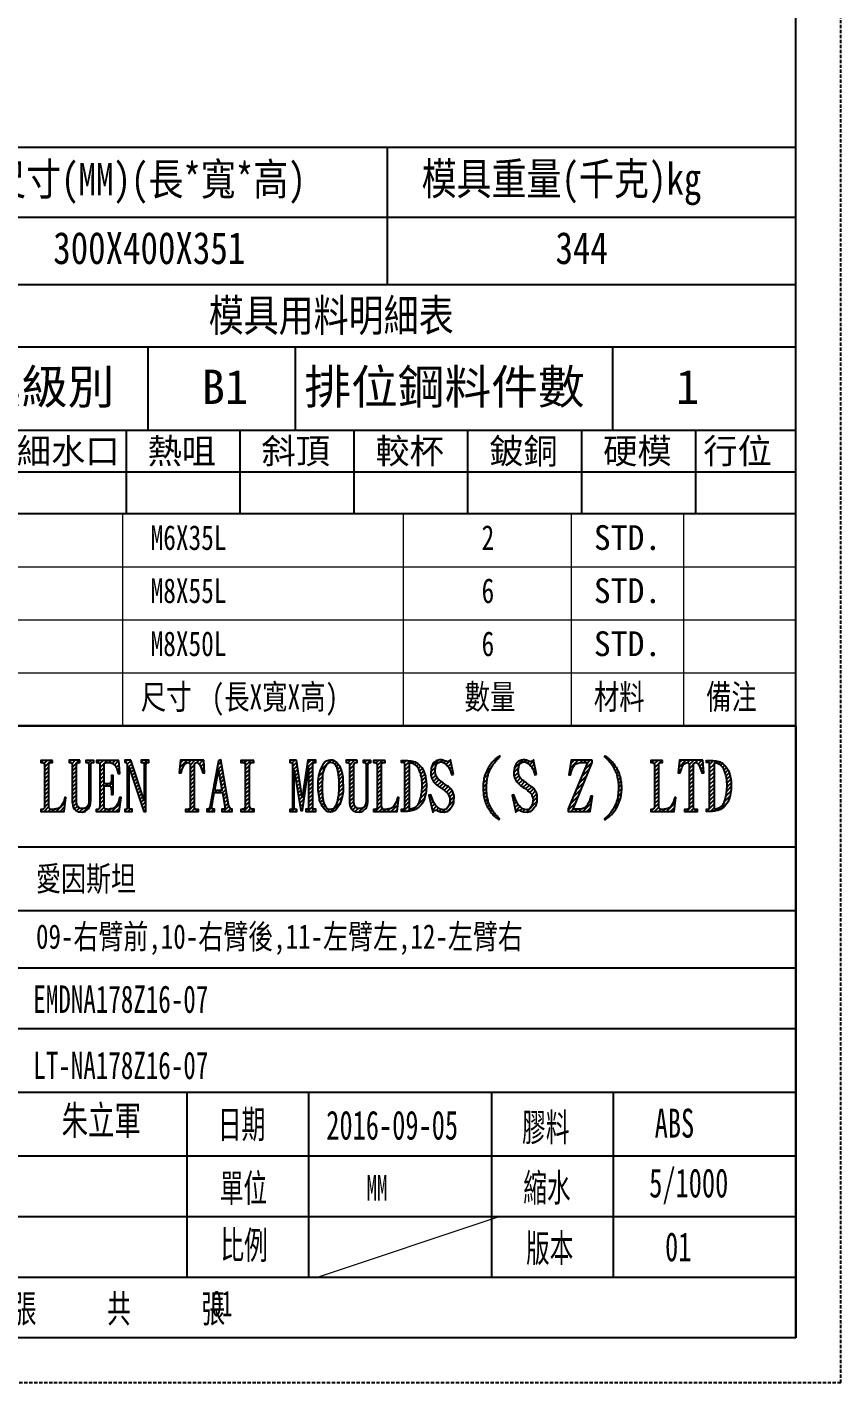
# Model space of a CAD drawing. Header units: inches. Extents: x 160917 to 162189, y -51061 to -50161.
# Drawn here: x 161942.9 to 162189, y -51061 to -50651.1 of the extents above; entities that cross this region are included whole.
import ezdxf

# ---------------------------------------------------------------- set-up
doc = ezdxf.new("R2010")
doc.units = ezdxf.units.IN
doc.header["$LTSCALE"] = 2
doc.header["$MEASUREMENT"] = 0
doc.linetypes.add('DASHED', pattern=[0.75, 0.5, -0.25])
doc.layers.get('0').update_dxf_attribs({"linetype": 'CONTINUOUS'})
doc.layers.add('A', color=7, linetype='CONTINUOUS')
doc.layers.add('tg', color=7, linetype='CONTINUOUS')
doc.layers.add('dim', color=3, linetype='CONTINUOUS', lineweight=15)
doc.layers.add('MBOM-ASSIS-LAYER', color=71, linetype='CONTINUOUS', lineweight=9)
doc.styles.add('ROMANC', font='romanc', dxfattribs={"width": 0.6, "height": 1})
doc.styles.add('ROMANS', font='ROMANS.shx', dxfattribs={"height": 5, "bigfont": 'chineset.shx'})
doc.styles.get("Standard").update_dxf_attribs({"font": 'txt.shx', "width": 0.67})
doc.styles.add('style1', font='mingliu.ttc', dxfattribs={"width": 0.75})
doc.styles.add('新字体', font='KAIU.TTF', dxfattribs={"width": 0.75})

msp = doc.modelspace()

# ---------------------------------------------------------------- hatches: boundary and pattern name
h = msp.add_hatch()
h.set_pattern_fill('ANSI31', color=256, scale=0.268779, style=0)
h.set_pattern_definition([(45, (205305.2122, -49324.2784), (-0.603425484, 0.603425484), [])])
h.paths.add_polyline_path([(162148.327, -50888.224), (162148.327, -50887.566), (162148.849, -50887.566, 0.2937019), (162149.254, -50887.306, 0), (162149.254, -50887.306, 0.0611975), (162149.312, -50887.122), (162149.312, -50873.805, 0), (162149.312, -50873.805, 0.1750245), (162149.187, -50873.458, 0.31305), (162149.013, -50873.409), (162148.336, -50873.409), (162148.336, -50872.743), (162148.916, -50872.762, -0.0064973), (162150.182, -50872.82, -0.0499872), (162152.115, -50873.129, -0.1195021), (162153.275, -50873.757, -0.0255552), (162154.463, -50874.946), (162154.995, -50875.864), (162155.439, -50877.081, -0.0652171), (162155.642, -50877.99), (162155.816, -50879.091), (162155.855, -50880.164, -0.0544958), (162155.661, -50882.812, 0), (162155.661, -50882.812, -0.0507965), (162155.062, -50884.87, 0), (162155.062, -50884.87, -0.0994446), (162153.883, -50886.658, 0), (162153.883, -50886.658, -0.0820892), (162152.559, -50887.615, 0), (162152.559, -50887.615, -0.0742962), (162151.487, -50887.963, -0.0098365), (162150.037, -50888.175, -0.0414633), (162148.916, -50888.224)])
h.paths.add_polyline_path([(162150.634, -50873.911), (162150.634, -50887.031, 0.1084649), (162150.704, -50887.35, 0), (162150.704, -50887.35, 0.3983232), (162150.82, -50887.396), (162151.077, -50887.388, 0.0763618), (162151.792, -50887.256, 0), (162151.792, -50887.256, 0.089624), (162152.756, -50886.712, 0), (162152.756, -50886.712, 0.0989952), (162153.518, -50885.772, 0.0470821), (162154.015, -50884.559, 0.0375978), (162154.411, -50882.786, 0), (162154.411, -50882.786, 0.0259589), (162154.551, -50881.286, 0), (162154.551, -50881.286, 0.0205474), (162154.551, -50879.452, 0.0331816), (162154.38, -50877.866, 0), (162154.38, -50877.866, 0.0397704), (162154.038, -50876.544, 0), (162154.038, -50876.544, 0.0390929), (162153.564, -50875.456, 0), (162153.564, -50875.456, 0.0785078), (162152.732, -50874.352, 0), (162152.732, -50874.352, 0.0940735), (162151.737, -50873.699, 0), (162151.737, -50873.699, 0.1004309), (162151.061, -50873.567, 0), (162151.061, -50873.567, 0.0772307), (162150.727, -50873.621), (162150.657, -50873.738)], flags=16)
h.paths.add_polyline_path([(162131.497, -50872.769), (162131.497, -50873.422), (162131.97, -50873.422, -0.4471104), (162132.623, -50874.151), (162132.623, -50886.793, -0.3629609), (162131.97, -50887.573), (162131.522, -50887.573), (162131.522, -50888.226), (162138.611, -50888.226), (162139.123, -50883.965), (162138.79, -50883.965), (162138.534, -50884.873, -0.1151305), (162137.434, -50886.869, -0.1470783), (162136.717, -50887.304, 0), (162136.717, -50887.304, -0.0200187), (162135.655, -50887.535, -0.0920225), (162134.376, -50887.522), (162134.081, -50887.266), (162133.928, -50886.588), (162133.928, -50885.039), (162133.928, -50874.105, -0.1486596), (162134.079, -50873.606, 0), (162134.079, -50873.606, -0.2444346), (162134.441, -50873.408), (162135.06, -50873.408), (162135.06, -50872.769)])
h.paths.add_polyline_path([(162117.555, -50890.465), (162117.689, -50890.694), (162117.943, -50890.535), (162118.813, -50889.938, 0.0700903), (162119.265, -50889.525), (162119.779, -50889.055), (162120.44, -50888.267), (162120.961, -50887.511, 0.0489267), (162121.355, -50886.799, -0.0112917), (162121.997, -50885.401), (162122.251, -50884.639, 0.0452148), (162122.537, -50883.425, 0.0194511), (162122.721, -50881.627, 0.0381497), (162122.702, -50880.165, 0.0187929), (162122.505, -50878.621, 0), (162122.505, -50878.621, 0.0471864), (162122.048, -50876.893, 0), (162122.048, -50876.893, 0.0282667), (162121.482, -50875.59, 0), (162121.482, -50875.59, 0.0441271), (162120.656, -50874.256, 0.0213392), (162119.633, -50873.004, 0.0597799), (162118.489, -50871.994, 0.0000522), (162117.693, -50871.444), (162117.558, -50871.688), (162117.782, -50871.894, -0.0146115), (162118.379, -50872.476, 0), (162118.379, -50872.476, -0.0089534), (162118.897, -50873.03, 0), (162118.897, -50873.03, -0.0238855), (162119.388, -50873.631, -0.0123206), (162119.916, -50874.381, 0), (162119.916, -50874.381, -0.0281505), (162120.47, -50875.321, -0.0165965), (162121.009, -50876.457, -0.0665241), (162121.395, -50877.816, 0.0184753), (162121.552, -50878.672, 0), (162121.552, -50878.672, -0.0507901), (162121.625, -50879.295), (162121.704, -50880.045), (162121.704, -50880.045, -0.0444565), (162121.73, -50881.525, -0.0008859), (162121.622, -50882.993, -0.0557862), (162121.298, -50884.708, 0), (162121.298, -50884.708, 0.0089738), (162121.044, -50885.592), (162120.688, -50886.411), (162119.887, -50887.777), (162119.385, -50888.495), (162118.508, -50889.525)])
h.paths.add_polyline_path([(162139.838, -50876.523), (162140.17, -50872.753), (162147.239, -50872.753), (162147.518, -50876.513), (162146.993, -50876.513), (162146.318, -50874.788, 0.0956872), (162145.782, -50873.835, 0.0984077), (162145.311, -50873.46, 0.2621702), (162144.733, -50873.482, 0.2609355), (162144.433, -50874.017), (162144.433, -50886.988, 0.1320932), (162144.497, -50887.352, 0.2912007), (162144.851, -50887.577), (162145.611, -50887.577), (162145.611, -50888.231), (162141.734, -50888.231), (162141.734, -50887.577), (162142.462, -50887.577, 0.1278797), (162142.955, -50887.427, 0.2609355), (162143.105, -50887.159), (162143.105, -50874.081), (162143.051, -50873.717), (162142.848, -50873.503), (162142.612, -50873.428, 0.2119014), (162142.387, -50873.396, 0.1524638), (162141.616, -50873.899, 0.0886389), (162140.759, -50875.42), (162140.373, -50876.523)])
h.paths.add_polyline_path([(162106.557, -50887.463), (162106.557, -50888.214), (162113.172, -50888.214), (162113.837, -50883.629), (162113.371, -50883.629), (162112.948, -50884.993, -0.078387), (162112.421, -50886.064, -0.0405768), (162111.687, -50886.945), (162111.221, -50887.221), (162111.221, -50887.221, -0.1243815), (162110.228, -50887.515, 0), (162110.228, -50887.515, 0.0324642), (162109.735, -50887.567), (162107.991, -50887.567), (162113.829, -50873.404), (162113.829, -50872.73), (162107.386, -50872.73), (162106.747, -50877.091), (162107.205, -50877.091), (162107.516, -50876.064, -0.0647548), (162108.181, -50874.587, -0.1575087), (162109.234, -50873.689, -0.0914417), (162110.443, -50873.43, 0.0106211), (162110.962, -50873.404), (162112.378, -50873.404)])
h.paths.add_polyline_path([(162080.798, -50880.811, 0), (162080.798, -50880.811, 0.0315123), (162080.952, -50883.198, 0.0402062), (162081.337, -50885.025, 0.0623728), (162082.074, -50886.708, -0.0031537), (162082.889, -50888.095, 0.0650154), (162083.615, -50889.041, 0), (162083.615, -50889.041, 0.0004545), (162084.213, -50889.64, 0.066774), (162085.345, -50890.502, -0.0041036), (162085.654, -50890.682), (162085.784, -50890.458), (162085.515, -50890.193), (162084.832, -50889.48, -0.043122), (162084.029, -50888.483, 0), (162084.029, -50888.483, -0.0144025), (162083.356, -50887.416, 0), (162083.356, -50887.416, -0.0174648), (162082.693, -50886.2, -0.0539346), (162082.438, -50885.517, 0), (162082.438, -50885.517, 0.031882), (162082.284, -50885.038), (162082.08, -50884.121), (162082.08, -50884.121, -0.0371427), (162081.915, -50882.994, 0), (162081.915, -50882.994, 0.0047038), (162081.815, -50881.752, -0.0465851), (162081.82, -50880.346, -0.0007597), (162081.95, -50879.03, -0.0351514), (162082.209, -50877.519, 0), (162082.209, -50877.519, -0.0239146), (162082.568, -50876.308, -0.0614674), (162083.161, -50875.106, 0), (162083.161, -50875.106, 0.0140719), (162083.79, -50874.089, -0.068346), (162084.702, -50872.917, 0), (162084.702, -50872.917, 0.0243719), (162085.236, -50872.344, -0.0490829), (162085.804, -50871.79, 0.0301326), (162085.917, -50871.688), (162085.784, -50871.442), (162085.316, -50871.756, 0.0494384), (162084.121, -50872.741, 0.0177696), (162083.227, -50873.707, 0.042056), (162082.567, -50874.617, 0.0470099), (162081.315, -50877.213, 0.0754491), (162081.018, -50878.643), (162080.908, -50879.358, 0.0385372)])
h.paths.add_polyline_path([(162089.562, -50883.322), (162090.743, -50888.376), (162090.989, -50888.13, -0.1357493), (162091.482, -50887.851, -0.2278345), (162092.121, -50887.982, 0.135743), (162092.778, -50888.244, 0), (162092.778, -50888.244, -0.0672556), (162093.237, -50888.359), (162094.205, -50888.392), (162094.829, -50888.261, 0.1526658), (162095.649, -50887.801, 0.0586811), (162096.798, -50886.259, 0), (162096.798, -50886.259, 0.1413241), (162097.126, -50884.93), (162097.175, -50883.962, 0.0934362), (162097.027, -50882.879, 0), (162097.027, -50882.879, 0.0736867), (162096.404, -50881.649, 0), (162096.404, -50881.649, 0.101128), (162095.091, -50880.418, -0.036431), (162093.975, -50879.614, 0.0378749), (162092.761, -50878.744, 0), (162092.761, -50878.744, -0.105904), (162092.171, -50878.187, -0.0243212), (162091.744, -50877.498, -0.0885428), (162091.514, -50876.825, -0.0445383), (162091.449, -50875.791, 0), (162091.449, -50875.791, -0.0555732), (162091.629, -50874.479, -0.153171), (162092.154, -50873.625, 0), (162092.154, -50873.625, -0.1349704), (162092.942, -50873.248, 0), (162092.942, -50873.248, -0.1850459), (162093.893, -50873.428, 0.0194675), (162094.648, -50873.855), (162095.222, -50874.479, -0.0923633), (162095.83, -50875.447, 0), (162095.83, -50875.447, -0.0080312), (162096.453, -50877.104), (162096.978, -50876.989), (162096.076, -50872.575), (162095.846, -50872.854, -0.2747762), (162095.026, -50873.15, -0.0854284), (162094.287, -50872.871, 0.1752427), (162092.794, -50872.592, 0), (162092.794, -50872.592, 0.1106125), (162091.449, -50873.133, 0), (162091.449, -50873.133, 0.1819994), (162090.399, -50874.643, 0.0535258), (162090.103, -50876.726, 0), (162090.103, -50876.726, 0.1300031), (162090.497, -50878.449, 0), (162090.497, -50878.449, 0.0775644), (162091.58, -50879.909, 0), (162091.58, -50879.909, 0.0682662), (162092.942, -50880.927, -0.0563125), (162094.189, -50881.813, 0.0033658), (162095.173, -50882.682, 0), (162095.173, -50882.682, -0.1932925), (162095.567, -50883.453), (162095.764, -50883.913, -0.1577109), (162095.862, -50884.979), (162095.78, -50885.915), (162095.469, -50886.604), (162094.944, -50887.309, -0.2441194), (162094.369, -50887.588), (162094.041, -50887.687), (162093.565, -50887.654, -0.1667011), (162092.515, -50887.211, -0.0146364), (162091.564, -50886.308, 0), (162091.564, -50886.308, -0.1187079), (162090.825, -50885.094), (162090.136, -50883.224)])
h.paths.add_polyline_path([(162056.101, -50888.224), (162056.101, -50887.566), (162056.623, -50887.566, 0.2937019), (162057.029, -50887.306, 0), (162057.029, -50887.306, 0.0611975), (162057.087, -50887.122), (162057.087, -50873.805, 0.1750245), (162056.961, -50873.458, 0), (162056.961, -50873.458, 0.31305), (162056.787, -50873.409), (162056.111, -50873.409), (162056.111, -50872.743), (162056.691, -50872.762, -0.0064973), (162057.956, -50872.82, -0.0499872), (162059.889, -50873.129, -0.1195021), (162061.049, -50873.757, 0), (162061.049, -50873.757, -0.0255552), (162062.237, -50874.946), (162062.769, -50875.864), (162063.213, -50877.081, -0.0652171), (162063.416, -50877.99), (162063.59, -50879.091), (162063.629, -50880.164, -0.0544958), (162063.436, -50882.812, 0), (162063.436, -50882.812, -0.0507965), (162062.837, -50884.87, 0), (162062.837, -50884.87, -0.0994446), (162061.658, -50886.658, 0), (162061.658, -50886.658, -0.0820892), (162060.334, -50887.615, 0), (162060.334, -50887.615, -0.0742962), (162059.261, -50887.963, 0), (162059.261, -50887.963, -0.0098365), (162057.812, -50888.175, -0.0414633), (162056.691, -50888.224)])
h.paths.add_polyline_path([(162047.644, -50872.769), (162047.644, -50873.422), (162048.117, -50873.422, -0.4471104), (162048.77, -50874.151), (162048.77, -50886.793, -0.3629609), (162048.117, -50887.573), (162047.669, -50887.573), (162047.669, -50888.226), (162054.758, -50888.226), (162055.269, -50883.965), (162054.937, -50883.965), (162054.681, -50884.873, -0.1151305), (162053.58, -50886.869, -0.1470783), (162052.864, -50887.304, 0), (162052.864, -50887.304, -0.0200187), (162051.802, -50887.535, -0.0920225), (162050.522, -50887.522), (162050.228, -50887.266), (162050.075, -50886.588), (162050.075, -50885.039), (162050.075, -50874.105, 0), (162050.075, -50874.105, -0.1486596), (162050.226, -50873.606, -0.2444346), (162050.588, -50873.408), (162051.207, -50873.408), (162051.207, -50872.769)])
h.paths.add_polyline_path([(162058.408, -50873.911), (162058.408, -50887.031, 0.1084649), (162058.478, -50887.35, 0.3983232), (162058.594, -50887.396), (162058.851, -50887.388, 0.0763618), (162059.566, -50887.256, 0), (162059.566, -50887.256, 0.089624), (162060.53, -50886.712, 0), (162060.53, -50886.712, 0.0989952), (162061.292, -50885.772, 0), (162061.292, -50885.772, 0.0470821), (162061.789, -50884.559, 0.0375978), (162062.186, -50882.786, 0), (162062.186, -50882.786, 0.0259589), (162062.326, -50881.286, 0), (162062.326, -50881.286, 0.0205474), (162062.326, -50879.452, 0.0331816), (162062.155, -50877.866, 0), (162062.155, -50877.866, 0.0397704), (162061.813, -50876.544, 0.0390929), (162061.338, -50875.456, 0.0785078), (162060.507, -50874.352, 0.0940735), (162059.512, -50873.699, 0.1004309), (162058.835, -50873.567, 0), (162058.835, -50873.567, 0.0772307), (162058.501, -50873.621), (162058.431, -50873.738)], flags=16)
h.paths.add_polyline_path([(162030.876, -50881.081), (162030.944, -50881.806), (162031.08, -50883.073), (162031.284, -50884.364, 0.1114199), (162031.872, -50886.152, 0.0496859), (162033.117, -50887.827, 0.186465), (162034.158, -50888.348), (162034.634, -50888.393, 0.0375207), (162035.585, -50888.121, 0.1534797), (162036.581, -50887.352), (162037.463, -50886.084, 0.0128615), (162038.233, -50883.436, 0.0754903), (162038.482, -50881.104, 0.0019683), (162038.324, -50877.822, 0), (162038.324, -50877.822, 0.0822677), (162037.871, -50875.762), (162037.328, -50874.403), (162036.603, -50873.385), (162035.698, -50872.773, 0.2029711), (162034.86, -50872.57, 0.019715), (162033.751, -50872.796, 0), (162033.751, -50872.796, 0.1971419), (162032.664, -50873.588, 0.0532198), (162031.487, -50876.056, 0), (162031.487, -50876.056, 0.0768728), (162030.944, -50878.953), (162030.944, -50878.953)])
h.paths.add_polyline_path([(162022.371, -50888.224), (162022.371, -50887.57), (162022.762, -50887.57, 0.2763778), (162023.077, -50887.389, 0.1282881), (162023.182, -50886.986), (162023.182, -50873.985, -0.0488454), (162023.164, -50873.74, 0.2004412), (162023.094, -50873.559, 0.2042261), (162022.738, -50873.407), (162022.377, -50873.407), (162022.377, -50872.748), (162024.337, -50872.748), (162026.111, -50883.955), (162027.745, -50872.739), (162030.184, -50872.739), (162030.184, -50873.393), (162029.624, -50873.393, 0.2754595), (162029.262, -50874), (162029.262, -50887.024, 0.1661539), (162029.332, -50887.398, 0.2703491), (162029.613, -50887.561), (162030.173, -50887.561), (162030.173, -50888.215), (162027.22, -50888.215), (162027.22, -50887.561), (162027.418, -50887.561), (162027.593, -50887.55), (162027.78, -50887.491, 0.1813346), (162027.955, -50887.024), (162027.955, -50875.073), (162026.193, -50887.888), (162025.656, -50887.888), (162023.69, -50875.817), (162023.69, -50886.975, -0.0731766), (162023.707, -50887.179, 0.1778629), (162023.777, -50887.412, 0.236068), (162024.104, -50887.576), (162024.466, -50887.576), (162024.466, -50888.224)])
h.paths.add_polyline_path([(162032.204, -50880.058, 0.0107728), (162032.262, -50882.345, 0), (162032.262, -50882.345, 0.0226526), (162032.492, -50884.842, 0.0660072), (162032.8, -50885.957, 0), (162032.8, -50885.957, 0.0545447), (162033.434, -50887.09, 0), (162033.434, -50887.09, 0.2164164), (162034.394, -50887.647, 0), (162034.394, -50887.647, 0.1433054), (162035.317, -50887.474, 0.1933289), (162036.258, -50886.398, 0), (162036.258, -50886.398, 0.0342724), (162036.892, -50884.093, 0), (162036.892, -50884.093, 0.0520414), (162037.18, -50881.096), (162037.161, -50878.733), (162036.834, -50876.235), (162036.412, -50874.737, -0.0180621), (162035.893, -50873.834, 0.2109706), (162035.432, -50873.468, 0), (162035.432, -50873.468, 0.0423726), (162034.644, -50873.334, 0), (162034.644, -50873.334, 0.2013091), (162033.991, -50873.545, 0.0679648), (162033.395, -50874.218, 0), (162033.395, -50874.218, 0.0561857), (162032.8, -50875.371, 0), (162032.8, -50875.371, 0.0807476), (162032.3, -50877.791)], flags=16)
h.paths.add_polyline_path([(162039.405, -50872.749), (162039.405, -50873.414), (162039.837, -50873.414, -0.4453624), (162040.392, -50874.03), (162040.392, -50885.277, 0.1272962), (162040.947, -50887.422, 0.0960143), (162041.125, -50887.635, -0.0247325), (162041.523, -50887.991), (162042.098, -50888.258, 0.1076234), (162042.558, -50888.361), (162043.407, -50888.375, 0.1445312), (162044.394, -50888.101, 0.0767167), (162045.285, -50887.333, 0.1475227), (162045.827, -50886.099, 0), (162045.827, -50886.099, -0.0034333), (162045.964, -50885.03), (162045.964, -50874.071, -0.3258682), (162046.443, -50873.414), (162046.882, -50873.414), (162046.882, -50872.756), (162044.518, -50872.756), (162044.518, -50873.414), (162044.888, -50873.414, -0.2211811), (162045.182, -50873.551, 0), (162045.182, -50873.551, -0.1386424), (162045.409, -50874.051, 0), (162045.409, -50874.051, -0.0291948), (162045.436, -50874.352), (162045.436, -50884.975, -0.096528), (162045.176, -50886.312, -0.1769594), (162044.463, -50887.1, 0), (162044.463, -50887.1, -0.0838676), (162043.921, -50887.278, -0.0420431), (162043.202, -50887.326, -0.1259814), (162042.578, -50887.155, 0), (162042.578, -50887.155, -0.0862317), (162042.064, -50886.73, 0), (162042.064, -50886.73, -0.130353), (162041.886, -50886.36), (162041.769, -50885.997), (162041.701, -50885.297), (162041.701, -50873.962, -0.403205), (162042.235, -50873.407), (162042.695, -50873.407), (162042.695, -50872.749)])
h.paths.add_polyline_path([(161997.269, -50888.227), (161997.269, -50887.534), (161997.556, -50887.534, 0.0880206), (161997.961, -50887.349, 0), (161997.961, -50887.349, 0.1981024), (161998.147, -50887.062), (162000.764, -50872.935), (162001.49, -50872.559), (162003.938, -50886.623, -0.0340023), (162004.174, -50887.129, 0.3099246), (162004.765, -50887.534), (162004.917, -50887.534), (162004.917, -50888.227), (162001.777, -50888.227), (162001.777, -50887.551), (162002.047, -50887.551), (162002.486, -50887.484), (162002.655, -50887.298, 0.117222), (162002.688, -50886.808), (162001.962, -50882.436), (161999.481, -50882.436), (161998.704, -50886.808, 0.1828166), (161998.755, -50887.231, 0), (161998.755, -50887.231, 0.2793781), (161999.312, -50887.568), (161999.514, -50887.568), (161999.514, -50888.227)])
h.paths.add_polyline_path([(161999.609, -50881.752), (162000.753, -50875.406), (162001.855, -50881.752)], flags=16)
h.paths.add_polyline_path([(162007.568, -50872.759), (162007.568, -50873.413), (162007.945, -50873.413), (162007.945, -50873.413, -0.1151205), (162008.699, -50873.589), (162008.8, -50873.778), (162008.875, -50874.155), (162008.875, -50886.614, 0), (162008.875, -50886.614, -0.165023), (162008.637, -50887.318, -0.196744), (162008.335, -50887.494, 0.0151159), (162007.895, -50887.569), (162007.568, -50887.569), (162007.568, -50888.236), (162011.516, -50888.236), (162011.516, -50887.557), (162011.164, -50887.557, -0.1510207), (162010.472, -50887.343, -0.2299796), (162010.321, -50887.079), (162010.208, -50886.702, -0.1303355), (162010.195, -50886.312), (162010.195, -50874.293, -0.23248), (162010.56, -50873.551, -0.2001016), (162011.076, -50873.413), (162011.492, -50873.413), (162011.492, -50872.759)])
h.paths.add_polyline_path([(161972.401, -50887.573), (161972.725, -50887.573, -0.0242396), (161972.931, -50887.53, 0.2178389), (161973.044, -50887.454, 0.139346), (161973.19, -50886.94), (161973.19, -50874.209, 0.1129405), (161973.093, -50873.707, 0.296966), (161972.504, -50873.323), (161972.401, -50873.323), (161972.401, -50872.749), (161974.305, -50872.749), (161978.29, -50884.939), (161978.29, -50874.091, -0.0208197), (161978.253, -50873.831, 0.196301), (161978.085, -50873.517, 0.1748169), (161977.755, -50873.398), (161977.376, -50873.398), (161977.376, -50872.755), (161979.74, -50872.755), (161979.74, -50873.404), (161979.35, -50873.404, -0.0522334), (161979.183, -50873.431, 0.2069332), (161979.031, -50873.506, 0.1765617), (161978.82, -50874.085), (161978.82, -50888.222), (161978.225, -50888.222), (161973.715, -50874.896), (161973.715, -50886.984, 0.090974), (161973.769, -50887.303, 0.3152222), (161974.148, -50887.568), (161974.689, -50887.568), (161974.689, -50888.222), (161972.401, -50888.222)])
h.paths.add_polyline_path([(161988.899, -50876.523), (161989.231, -50872.753), (161996.3, -50872.753), (161996.578, -50876.513), (161996.054, -50876.513), (161995.379, -50874.788, 0.0956872), (161994.843, -50873.835, 0), (161994.843, -50873.835, 0.0984077), (161994.372, -50873.46, 0.2621702), (161993.794, -50873.482, 0), (161993.794, -50873.482, 0.2609355), (161993.494, -50874.017), (161993.494, -50886.988, 0), (161993.494, -50886.988, 0.1320932), (161993.558, -50887.352, 0), (161993.558, -50887.352, 0.2912007), (161993.911, -50887.577), (161994.672, -50887.577), (161994.672, -50888.231), (161990.795, -50888.231), (161990.795, -50887.577), (161991.523, -50887.577, 0.1278797), (161992.016, -50887.427, 0), (161992.016, -50887.427, 0.2609355), (161992.166, -50887.159), (161992.166, -50874.081), (161992.112, -50873.717), (161991.909, -50873.503), (161991.673, -50873.428, 0.2119014), (161991.448, -50873.396, 0.1524638), (161990.677, -50873.899, 0.0886389), (161989.82, -50875.42), (161989.434, -50876.523)])
h.paths.add_polyline_path([(162064.415, -50883.322), (162065.596, -50888.376), (162065.842, -50888.13, -0.1357493), (162066.334, -50887.851, 0), (162066.334, -50887.851, -0.2278345), (162066.974, -50887.982, 0.135743), (162067.63, -50888.244, -0.0672556), (162068.09, -50888.359), (162069.058, -50888.392), (162069.681, -50888.261, 0.1526658), (162070.502, -50887.801, 0.0586811), (162071.65, -50886.259, 0), (162071.65, -50886.259, 0.1413241), (162071.978, -50884.93), (162072.028, -50883.962, 0.0934362), (162071.88, -50882.879, 0.0736867), (162071.256, -50881.649, 0), (162071.256, -50881.649, 0.101128), (162069.944, -50880.418, 0), (162069.944, -50880.418, -0.036431), (162068.828, -50879.614, 0.0378749), (162067.614, -50878.744, -0.105904), (162067.023, -50878.187, 0), (162067.023, -50878.187, -0.0243212), (162066.597, -50877.498, -0.0885428), (162066.367, -50876.825, -0.0445383), (162066.301, -50875.791, 0), (162066.301, -50875.791, -0.0555732), (162066.482, -50874.479, 0), (162066.482, -50874.479, -0.153171), (162067.007, -50873.625, 0), (162067.007, -50873.625, -0.1349704), (162067.794, -50873.248, -0.1850459), (162068.746, -50873.428, 0.0194675), (162069.501, -50873.855), (162070.075, -50874.479, -0.0923633), (162070.682, -50875.447, -0.0080312), (162071.306, -50877.104), (162071.831, -50876.989), (162070.928, -50872.575), (162070.699, -50872.854, -0.2747762), (162069.878, -50873.15, -0.0854284), (162069.14, -50872.871, 0.1752427), (162067.647, -50872.592, 0.1106125), (162066.301, -50873.133, 0.1819994), (162065.251, -50874.643, 0.0535258), (162064.956, -50876.726, 0.1300031), (162065.35, -50878.449, 0), (162065.35, -50878.449, 0.0775644), (162066.433, -50879.909, 0), (162066.433, -50879.909, 0.0682662), (162067.794, -50880.927, -0.0563125), (162069.041, -50881.813, 0.0033658), (162070.026, -50882.682, -0.1932925), (162070.42, -50883.453), (162070.617, -50883.913, -0.1577109), (162070.715, -50884.979), (162070.633, -50885.915), (162070.321, -50886.604), (162069.796, -50887.309, -0.2441194), (162069.222, -50887.588), (162068.894, -50887.687), (162068.418, -50887.654), (162068.418, -50887.654, -0.1667011), (162067.368, -50887.211, -0.0146364), (162066.416, -50886.308, 0), (162066.416, -50886.308, -0.1187079), (162065.678, -50885.094), (162065.678, -50885.094), (162064.989, -50883.224)])
h.paths.add_polyline_path([(161955.554, -50872.749), (161955.554, -50873.414), (161955.986, -50873.414, -0.4453624), (161956.541, -50874.03), (161956.541, -50885.277, 0.1272962), (161957.096, -50887.422, 0), (161957.096, -50887.422, 0.0960143), (161957.274, -50887.635, -0.0247325), (161957.672, -50887.991), (161958.247, -50888.258, 0.1076234), (161958.707, -50888.361), (161959.556, -50888.375), (161959.556, -50888.375, 0.1445312), (161960.543, -50888.101, 0.0767167), (161961.434, -50887.333, 0), (161961.434, -50887.333, 0.1475227), (161961.976, -50886.099, -0.0034333), (161962.113, -50885.03), (161962.113, -50874.071, -0.3258682), (161962.592, -50873.414), (161963.031, -50873.414), (161963.031, -50872.756), (161960.667, -50872.756), (161960.667, -50873.414), (161961.037, -50873.414, -0.2211811), (161961.331, -50873.551, 0), (161961.331, -50873.551, -0.1386424), (161961.558, -50874.051, 0), (161961.558, -50874.051, -0.0291948), (161961.585, -50874.352), (161961.585, -50884.975, -0.096528), (161961.325, -50886.312, 0), (161961.325, -50886.312, -0.1769594), (161960.612, -50887.1, 0), (161960.612, -50887.1, -0.0838676), (161960.07, -50887.278, 0), (161960.07, -50887.278, -0.0420431), (161959.351, -50887.326, -0.1259814), (161958.727, -50887.155, 0), (161958.727, -50887.155, -0.0862317), (161958.213, -50886.73, -0.130353), (161958.035, -50886.36), (161957.918, -50885.997), (161957.85, -50885.297), (161957.85, -50873.962, -0.403205), (161958.384, -50873.407), (161958.844, -50873.407), (161958.844, -50872.749)])
h.paths.add_polyline_path([(161947.019, -50872.769), (161947.019, -50873.422), (161947.492, -50873.422, -0.4471104), (161948.145, -50874.151), (161948.145, -50886.793, -0.3629609), (161947.492, -50887.573), (161947.044, -50887.573), (161947.044, -50888.226), (161954.133, -50888.226), (161954.645, -50883.965), (161954.312, -50883.965), (161954.056, -50884.873, -0.1151305), (161952.956, -50886.869, -0.1470783), (161952.239, -50887.304, -0.0200187), (161951.177, -50887.535, -0.0920225), (161949.898, -50887.522), (161949.603, -50887.266), (161949.45, -50886.588), (161949.45, -50885.039), (161949.45, -50874.105, -0.1486596), (161949.602, -50873.606, 0), (161949.602, -50873.606, -0.2444346), (161949.963, -50873.408), (161950.582, -50873.408), (161950.582, -50872.769)])
h.paths.add_polyline_path([(161963.807, -50888.221), (161963.807, -50887.57), (161964.346, -50887.57, -0.0697377), (161964.571, -50887.458, 0.2346711), (161964.751, -50887.278, 0.0812777), (161964.852, -50886.66, 0), (161964.852, -50886.66), (161964.852, -50874.149, 0.0911807), (161964.796, -50873.733, 0), (161964.796, -50873.733, 0.3243613), (161964.346, -50873.407), (161963.863, -50873.407), (161963.863, -50872.756), (161970.625, -50872.756), (161970.905, -50876.754), (161970.422, -50876.754), (161970.097, -50875.62, 0.127245), (161969.546, -50874.385, 0), (161969.546, -50874.385, 0.1044537), (161968.771, -50873.744, 0), (161968.771, -50873.744, 0.104851), (161967.57, -50873.407, 0), (161967.57, -50873.407, 0.0655863), (161966.727, -50873.464, 0.3574663), (161966.166, -50874.149), (161966.166, -50879.82), (161967.66, -50879.82, 0.2828165), (161968.109, -50879.607, 0), (161968.109, -50879.607, 0.145032), (161968.378, -50878.697), (161968.378, -50877.35), (161968.929, -50877.35), (161968.929, -50883.134), (161968.378, -50883.134), (161968.378, -50881.954), (161968.356, -50881.55), (161968.277, -50881.123, 0.4453624), (161967.671, -50880.449), (161966.166, -50880.449), (161966.166, -50886.436, -0.0118619), (161966.222, -50886.896, 0.306736), (161966.716, -50887.491, 0), (161966.716, -50887.491, 0.1268605), (161967.828, -50887.525, -0.0157214), (161968.468, -50887.401, 0.1183441), (161969.142, -50887.121, 0), (161969.142, -50887.121, 0.0973563), (161970.108, -50886.076, 0), (161970.108, -50886.076, 0.0700144), (161970.58, -50884.998), (161970.872, -50883.954), (161971.366, -50883.954), (161970.703, -50888.221)])

# ---------------------------------------------------------------- linework, layer by layer
at = {"color": 0}
for p, q in [((161904.023, -50687.364), (162175.424, -50687.364)), ((162051.761, -50687.364), (162051.761, -50728.932)), ((161904.023, -50708.59), (162175.424, -50708.59))]:
    msp.add_line(p, q, dxfattribs=at)
for p, q in [((162175.424, -50747.79), (162175.424, -50687.364)), ((161904.023, -50728.932), (162175.424, -50728.932)), ((161904.023, -50747.79), (162175.424, -50747.79))]:
    msp.add_line(p, q)
for points in [[(161950.582, -50872.769), (161947.019, -50872.769), (161947.019, -50873.422), (161947.492, -50873.422, -0.4471104), (161948.145, -50874.151), (161948.145, -50886.793, -0.3629609), (161947.492, -50887.573), (161947.044, -50887.573), (161947.044, -50888.226), (161954.133, -50888.226), (161954.645, -50883.965), (161954.312, -50883.965), (161954.056, -50884.873, -0.1151305), (161952.956, -50886.869, -0.1470783), (161952.239, -50887.304, -0.0200187), (161951.177, -50887.535, -0.0920225), (161949.898, -50887.522), (161949.603, -50887.266), (161949.45, -50886.588), (161949.45, -50885.039), (161949.45, -50874.105, -0.1486596), (161949.602, -50873.606, -0.2444346), (161949.963, -50873.408), (161950.582, -50873.408)], [(161958.844, -50872.749), (161955.554, -50872.749), (161955.554, -50873.414), (161955.986, -50873.414, -0.4453624), (161956.541, -50874.03), (161956.541, -50885.277, 0.1272962), (161957.096, -50887.422, 0.0960143), (161957.274, -50887.635, -0.0247325), (161957.672, -50887.991), (161958.247, -50888.258, 0.1076234), (161958.707, -50888.361), (161959.556, -50888.375, 0.1445312), (161960.543, -50888.101, 0.0767167), (161961.434, -50887.333, 0.1475227), (161961.976, -50886.099, -0.0034333), (161962.113, -50885.03), (161962.113, -50874.071, -0.3258682), (161962.592, -50873.414), (161963.031, -50873.414), (161963.031, -50872.756), (161960.667, -50872.756), (161960.667, -50873.414), (161961.037, -50873.414, -0.2211811), (161961.331, -50873.551, -0.1386424), (161961.558, -50874.051, -0.0291948), (161961.585, -50874.352), (161961.585, -50884.975, -0.096528), (161961.325, -50886.312, -0.1769594), (161960.612, -50887.1, -0.0838676), (161960.07, -50887.278, -0.0420431), (161959.351, -50887.326, -0.1259814), (161958.727, -50887.155, -0.0862317), (161958.213, -50886.73, -0.130353), (161958.035, -50886.36), (161957.918, -50885.997), (161957.85, -50885.297), (161957.85, -50873.962, -0.403205), (161958.384, -50873.407), (161958.844, -50873.407)], [(161996.3, -50872.753), (161989.231, -50872.753), (161988.899, -50876.523), (161989.434, -50876.523), (161989.82, -50875.42, -0.0886389), (161990.677, -50873.899, -0.1524638), (161991.448, -50873.396, -0.2119014), (161991.673, -50873.428), (161991.909, -50873.503), (161992.112, -50873.717), (161992.166, -50874.081), (161992.166, -50887.159, -0.2609355), (161992.016, -50887.427, -0.1278797), (161991.523, -50887.577), (161990.795, -50887.577), (161990.795, -50888.231), (161994.672, -50888.231), (161994.672, -50887.577), (161993.911, -50887.577, -0.2912007), (161993.558, -50887.352, -0.1320932), (161993.494, -50886.988), (161993.494, -50874.017, -0.2609355), (161993.794, -50873.482, -0.2621702), (161994.372, -50873.46, -0.0984077), (161994.843, -50873.835, -0.0956872), (161995.379, -50874.788), (161996.054, -50876.513), (161996.578, -50876.513)], [(162000.764, -50872.935), (161998.147, -50887.062, -0.1981024), (161997.961, -50887.349, -0.0880206), (161997.556, -50887.534), (161997.269, -50887.534), (161997.269, -50888.227), (161999.514, -50888.227), (161999.514, -50887.568), (161999.312, -50887.568, -0.2793781), (161998.755, -50887.231, -0.1828166), (161998.704, -50886.808), (161999.481, -50882.436), (162001.962, -50882.436), (162002.688, -50886.808, -0.117222), (162002.655, -50887.298), (162002.486, -50887.484), (162002.047, -50887.551), (162001.777, -50887.551), (162001.777, -50888.227), (162004.917, -50888.227), (162004.917, -50887.534), (162004.765, -50887.534, -0.3099246), (162004.174, -50887.129, 0.0340023), (162003.938, -50886.623), (162001.49, -50872.559)], [(162011.492, -50872.759), (162007.568, -50872.759), (162007.568, -50873.413), (162007.945, -50873.413, -0.1151205), (162008.699, -50873.589), (162008.8, -50873.778), (162008.875, -50874.155), (162008.875, -50886.614, -0.165023), (162008.637, -50887.318, -0.196744), (162008.335, -50887.494, 0.0151159), (162007.895, -50887.569), (162007.568, -50887.569), (162007.568, -50888.236), (162011.516, -50888.236), (162011.516, -50887.557), (162011.164, -50887.557, -0.1510207), (162010.472, -50887.343, -0.2299796), (162010.321, -50887.079), (162010.208, -50886.702, -0.1303355), (162010.195, -50886.312), (162010.195, -50874.293, -0.23248), (162010.56, -50873.551, -0.2001016), (162011.076, -50873.413), (162011.492, -50873.413)], [(162024.337, -50872.748), (162022.377, -50872.748), (162022.377, -50873.407), (162022.738, -50873.407, -0.2042261), (162023.094, -50873.559, -0.2004412), (162023.164, -50873.74, 0.0488454), (162023.182, -50873.985), (162023.182, -50886.986, -0.1282881), (162023.077, -50887.389, -0.2763778), (162022.762, -50887.57), (162022.371, -50887.57), (162022.371, -50888.224), (162024.466, -50888.224), (162024.466, -50887.576), (162024.104, -50887.576, -0.236068), (162023.777, -50887.412, -0.1778629), (162023.707, -50887.179, 0.0731766), (162023.69, -50886.975), (162023.69, -50875.817), (162025.656, -50887.888), (162026.193, -50887.888), (162027.955, -50875.073), (162027.955, -50887.024, -0.1813346), (162027.78, -50887.491), (162027.593, -50887.55), (162027.418, -50887.561), (162027.22, -50887.561), (162027.22, -50888.215), (162030.173, -50888.215), (162030.173, -50887.561), (162029.613, -50887.561, -0.2703491), (162029.332, -50887.398, -0.1661539), (162029.262, -50887.024), (162029.262, -50874, -0.2754595), (162029.624, -50873.393), (162030.184, -50873.393), (162030.184, -50872.739), (162027.745, -50872.739), (162026.111, -50883.955)], [(162030.876, -50881.081), (162030.944, -50878.953, -0.0768728), (162031.487, -50876.056, -0.0532198), (162032.664, -50873.588, -0.1971419), (162033.751, -50872.796, -0.019715), (162034.86, -50872.57, -0.2029711), (162035.698, -50872.773), (162036.603, -50873.385), (162037.328, -50874.403), (162037.871, -50875.762, -0.0822677), (162038.324, -50877.822, -0.0019683), (162038.482, -50881.104, -0.0754903), (162038.233, -50883.436, -0.0128615), (162037.463, -50886.084), (162036.581, -50887.352, -0.1534797), (162035.585, -50888.121, -0.0375207), (162034.634, -50888.393), (162034.158, -50888.348, -0.186465), (162033.117, -50887.827, -0.0496859), (162031.872, -50886.152, -0.1114199), (162031.284, -50884.364), (162031.08, -50883.073), (162030.944, -50881.806)], [(162032.204, -50880.058), (162032.3, -50877.791, -0.0807476), (162032.8, -50875.371, -0.0561857), (162033.395, -50874.218, -0.0679648), (162033.991, -50873.545, -0.2013091), (162034.644, -50873.334, -0.0423726), (162035.432, -50873.468, -0.2109706), (162035.893, -50873.834, 0.0180621), (162036.412, -50874.737), (162036.834, -50876.235), (162037.161, -50878.733), (162037.18, -50881.096, -0.0520414), (162036.892, -50884.093, -0.0342724), (162036.258, -50886.398, -0.1933289), (162035.317, -50887.474, -0.1433054), (162034.394, -50887.647, -0.2164164), (162033.434, -50887.09, -0.0545447), (162032.8, -50885.957, -0.0660072), (162032.492, -50884.842, -0.0226526), (162032.262, -50882.345, -0.0107728)], [(162042.695, -50872.749), (162039.405, -50872.749), (162039.405, -50873.414), (162039.837, -50873.414, -0.4453624), (162040.392, -50874.03), (162040.392, -50885.277, 0.1272962), (162040.947, -50887.422, 0.0960143), (162041.125, -50887.635, -0.0247325), (162041.523, -50887.991), (162042.098, -50888.258, 0.1076234), (162042.558, -50888.361), (162043.407, -50888.375, 0.1445312), (162044.394, -50888.101, 0.0767167), (162045.285, -50887.333, 0.1475227), (162045.827, -50886.099, -0.0034333), (162045.964, -50885.03), (162045.964, -50874.071, -0.3258682), (162046.443, -50873.414), (162046.882, -50873.414), (162046.882, -50872.756), (162044.518, -50872.756), (162044.518, -50873.414), (162044.888, -50873.414, -0.2211811), (162045.182, -50873.551, -0.1386424), (162045.409, -50874.051, -0.0291948), (162045.436, -50874.352), (162045.436, -50884.975, -0.096528), (162045.176, -50886.312, -0.1769594), (162044.463, -50887.1, -0.0838676), (162043.921, -50887.278, -0.0420431), (162043.202, -50887.326, -0.1259814), (162042.578, -50887.155, -0.0862317), (162042.064, -50886.73, -0.130353), (162041.886, -50886.36), (162041.769, -50885.997), (162041.701, -50885.297), (162041.701, -50873.962, -0.403205), (162042.235, -50873.407), (162042.695, -50873.407)], [(162051.207, -50872.769), (162047.644, -50872.769), (162047.644, -50873.422), (162048.117, -50873.422, -0.4471104), (162048.77, -50874.151), (162048.77, -50886.793, -0.3629609), (162048.117, -50887.573), (162047.669, -50887.573), (162047.669, -50888.226), (162054.758, -50888.226), (162055.269, -50883.965), (162054.937, -50883.965), (162054.681, -50884.873, -0.1151305), (162053.58, -50886.869, -0.1470783), (162052.864, -50887.304, -0.0200187), (162051.802, -50887.535, -0.0920225), (162050.522, -50887.522), (162050.228, -50887.266), (162050.075, -50886.588), (162050.075, -50885.039), (162050.075, -50874.105, -0.1486596), (162050.226, -50873.606, -0.2444346), (162050.588, -50873.408), (162051.207, -50873.408)], [(162056.111, -50872.743), (162056.691, -50872.762, -0.0064973), (162057.956, -50872.82, -0.0499872), (162059.889, -50873.129, -0.1195021), (162061.049, -50873.757, -0.0255552), (162062.237, -50874.946), (162062.769, -50875.864), (162063.213, -50877.081, -0.0652171), (162063.416, -50877.99), (162063.59, -50879.091), (162063.629, -50880.164, -0.0544958), (162063.436, -50882.812, -0.0507965), (162062.837, -50884.87, -0.0994446), (162061.658, -50886.658, -0.0820892), (162060.334, -50887.615, -0.0742962), (162059.261, -50887.963, -0.0098365), (162057.812, -50888.175, -0.0414633), (162056.691, -50888.224), (162056.101, -50888.224), (162056.101, -50887.566), (162056.623, -50887.566, 0.2937019), (162057.029, -50887.306, 0.0611975), (162057.087, -50887.122), (162057.087, -50873.805, 0.1750245), (162056.961, -50873.458, 0.31305), (162056.787, -50873.409), (162056.111, -50873.409)], [(162058.408, -50873.911), (162058.408, -50887.031, 0.1084649), (162058.478, -50887.35, 0.3983232), (162058.594, -50887.396), (162058.851, -50887.388, 0.0763618), (162059.566, -50887.256, 0.089624), (162060.53, -50886.712, 0.0989952), (162061.292, -50885.772, 0.0470821), (162061.789, -50884.559, 0.0375978), (162062.186, -50882.786, 0.0259589), (162062.326, -50881.286, 0.0205474), (162062.326, -50879.452, 0.0331816), (162062.155, -50877.866, 0.0397704), (162061.813, -50876.544, 0.0390929), (162061.338, -50875.456, 0.0785078), (162060.507, -50874.352, 0.0940735), (162059.512, -50873.699, 0.1004309), (162058.835, -50873.567, 0.0772307), (162058.501, -50873.621), (162058.431, -50873.738)], [(162071.831, -50876.989), (162070.928, -50872.575), (162070.699, -50872.854, -0.2747762), (162069.878, -50873.15, -0.0854284), (162069.14, -50872.871, 0.1752427), (162067.647, -50872.592, 0.1106125), (162066.301, -50873.133, 0.1819994), (162065.251, -50874.643, 0.0535258), (162064.956, -50876.726, 0.1300031), (162065.35, -50878.449, 0.0775644), (162066.433, -50879.909, 0.0682662), (162067.794, -50880.927, -0.0563125), (162069.041, -50881.813, 0.0033658), (162070.026, -50882.682, -0.1932925), (162070.42, -50883.453), (162070.617, -50883.913, -0.1577109), (162070.715, -50884.979), (162070.633, -50885.915), (162070.321, -50886.604), (162069.796, -50887.309, -0.2441194), (162069.222, -50887.588), (162068.894, -50887.687), (162068.418, -50887.654, -0.1667011), (162067.368, -50887.211, -0.0146364), (162066.416, -50886.308, -0.1187079), (162065.678, -50885.094), (162064.989, -50883.224), (162064.415, -50883.322), (162065.596, -50888.376), (162065.842, -50888.13, -0.1357493), (162066.334, -50887.851, -0.2278345), (162066.974, -50887.982, 0.135743), (162067.63, -50888.244, -0.0672556), (162068.09, -50888.359), (162069.058, -50888.392), (162069.681, -50888.261, 0.1526658), (162070.502, -50887.801, 0.0586811), (162071.65, -50886.259, 0.1413241), (162071.978, -50884.93), (162072.028, -50883.962, 0.0934362), (162071.88, -50882.879, 0.0736867), (162071.256, -50881.649, 0.101128), (162069.944, -50880.418, -0.036431), (162068.828, -50879.614, 0.0378749), (162067.614, -50878.744, -0.105904), (162067.023, -50878.187, -0.0243212), (162066.597, -50877.498, -0.0885428), (162066.367, -50876.825, -0.0445383), (162066.301, -50875.791, -0.0555732), (162066.482, -50874.479, -0.1531711), (162067.007, -50873.625, -0.1349704), (162067.794, -50873.248, -0.1850459), (162068.746, -50873.428, 0.0194675), (162069.501, -50873.855), (162070.075, -50874.479, -0.0923633), (162070.682, -50875.447, -0.0080312), (162071.306, -50877.104)], [(162085.917, -50871.688), (162085.784, -50871.442), (162085.316, -50871.756, 0.0494384), (162084.121, -50872.741, 0.0177696), (162083.227, -50873.707, 0.042056), (162082.567, -50874.617, 0.0470099), (162081.315, -50877.213, 0.0754491), (162081.018, -50878.643), (162080.908, -50879.358, 0.0385372), (162080.798, -50880.811, 0.0315123), (162080.952, -50883.198, 0.0402062), (162081.337, -50885.025, 0.0623728), (162082.074, -50886.708, -0.0031537), (162082.889, -50888.095, 0.0650154), (162083.615, -50889.041, 0.0004545), (162084.213, -50889.64, 0.066774), (162085.345, -50890.502, -0.0041036), (162085.654, -50890.682), (162085.784, -50890.458), (162085.515, -50890.193), (162084.832, -50889.48, -0.043122), (162084.029, -50888.483, -0.0144025), (162083.356, -50887.416, -0.0174648), (162082.693, -50886.2, -0.0539346), (162082.438, -50885.517, 0.031882), (162082.284, -50885.038), (162082.08, -50884.121, -0.0371427), (162081.915, -50882.994, 0.0047038), (162081.815, -50881.752, -0.0465851), (162081.82, -50880.346, -0.0007597), (162081.95, -50879.03, -0.0351514), (162082.209, -50877.519, -0.0239146), (162082.568, -50876.308, -0.0614674), (162083.161, -50875.106, 0.0140719), (162083.79, -50874.089, -0.068346), (162084.702, -50872.917, 0.0243719), (162085.236, -50872.344, -0.0490829), (162085.804, -50871.79, 0.0301326)], [(162096.978, -50876.989), (162096.076, -50872.575), (162095.846, -50872.854, -0.2747762), (162095.026, -50873.15, -0.0854284), (162094.287, -50872.871, 0.1752427), (162092.794, -50872.592, 0.1106125), (162091.449, -50873.133, 0.1819994), (162090.399, -50874.643, 0.0535258), (162090.103, -50876.726, 0.1300031), (162090.497, -50878.449, 0.0775644), (162091.58, -50879.909, 0.0682662), (162092.942, -50880.927, -0.0563125), (162094.189, -50881.813, 0.0033658), (162095.173, -50882.682, -0.1932925), (162095.567, -50883.453), (162095.764, -50883.913, -0.1577109), (162095.862, -50884.979), (162095.78, -50885.915), (162095.469, -50886.604), (162094.944, -50887.309, -0.2441194), (162094.369, -50887.588), (162094.041, -50887.687), (162093.565, -50887.654, -0.1667011), (162092.515, -50887.211, -0.0146364), (162091.564, -50886.308, -0.1187079), (162090.825, -50885.094), (162090.136, -50883.224), (162089.562, -50883.322), (162090.743, -50888.376), (162090.989, -50888.13, -0.1357493), (162091.482, -50887.851, -0.2278345), (162092.121, -50887.982, 0.135743), (162092.778, -50888.244, -0.0672556), (162093.237, -50888.359), (162094.205, -50888.392), (162094.829, -50888.261, 0.1526658), (162095.649, -50887.801, 0.0586811), (162096.798, -50886.259, 0.1413241), (162097.126, -50884.93), (162097.175, -50883.962, 0.0934362), (162097.027, -50882.879, 0.0736867), (162096.404, -50881.649, 0.101128), (162095.091, -50880.418, -0.036431), (162093.975, -50879.614, 0.0378749), (162092.761, -50878.744, -0.105904), (162092.171, -50878.187, -0.0243212), (162091.744, -50877.498, -0.0885428), (162091.514, -50876.825, -0.0445383), (162091.449, -50875.791, -0.0555732), (162091.629, -50874.479, -0.1531711), (162092.154, -50873.625, -0.1349704), (162092.942, -50873.248, -0.1850459), (162093.893, -50873.428, 0.0194675), (162094.648, -50873.855), (162095.222, -50874.479, -0.0923633), (162095.83, -50875.447, -0.0080312), (162096.453, -50877.104)], [(162113.829, -50872.73), (162107.386, -50872.73), (162106.747, -50877.091), (162107.205, -50877.091), (162107.516, -50876.064, -0.0647548), (162108.181, -50874.587, -0.1575087), (162109.234, -50873.689, -0.0914417), (162110.443, -50873.43, 0.0106211), (162110.962, -50873.404), (162112.378, -50873.404), (162106.557, -50887.463), (162106.557, -50888.214), (162113.172, -50888.214), (162113.837, -50883.629), (162113.371, -50883.629), (162112.948, -50884.993, -0.078387), (162112.421, -50886.064, -0.0405768), (162111.687, -50886.945), (162111.221, -50887.221, -0.1243815), (162110.228, -50887.515, 0.0324642), (162109.735, -50887.567), (162107.991, -50887.567), (162113.829, -50873.404)], [(162135.06, -50872.769), (162131.497, -50872.769), (162131.497, -50873.422), (162131.97, -50873.422, -0.4471104), (162132.623, -50874.151), (162132.623, -50886.793, -0.3629609), (162131.97, -50887.573), (162131.522, -50887.573), (162131.522, -50888.226), (162138.611, -50888.226), (162139.123, -50883.965), (162138.79, -50883.965), (162138.534, -50884.873, -0.1151305), (162137.434, -50886.869, -0.1470783), (162136.717, -50887.304, -0.0200187), (162135.655, -50887.535, -0.0920225), (162134.376, -50887.522), (162134.081, -50887.266), (162133.928, -50886.588), (162133.928, -50885.039), (162133.928, -50874.105, -0.1486596), (162134.079, -50873.606, -0.2444346), (162134.441, -50873.408), (162135.06, -50873.408)], [(162147.239, -50872.753), (162140.17, -50872.753), (162139.838, -50876.523), (162140.373, -50876.523), (162140.759, -50875.42, -0.0886389), (162141.616, -50873.899, -0.1524638), (162142.387, -50873.396, -0.2119014), (162142.612, -50873.428), (162142.848, -50873.503), (162143.051, -50873.717), (162143.105, -50874.081), (162143.105, -50887.159, -0.2609355), (162142.955, -50887.427, -0.1278797), (162142.462, -50887.577), (162141.734, -50887.577), (162141.734, -50888.231), (162145.611, -50888.231), (162145.611, -50887.577), (162144.851, -50887.577, -0.2912007), (162144.497, -50887.352, -0.1320932), (162144.433, -50886.988), (162144.433, -50874.017, -0.2609355), (162144.733, -50873.482, -0.2621702), (162145.311, -50873.46, -0.0984077), (162145.782, -50873.835, -0.0956872), (162146.318, -50874.788), (162146.993, -50876.513), (162147.518, -50876.513)], [(162148.336, -50872.743), (162148.916, -50872.762, -0.0064973), (162150.182, -50872.82, -0.0499872), (162152.115, -50873.129, -0.1195021), (162153.275, -50873.757, -0.0255552), (162154.463, -50874.946), (162154.995, -50875.864), (162155.439, -50877.081, -0.0652171), (162155.642, -50877.99), (162155.816, -50879.091), (162155.855, -50880.164, -0.0544958), (162155.661, -50882.812, -0.0507965), (162155.062, -50884.87, -0.0994446), (162153.883, -50886.658, -0.0820892), (162152.559, -50887.615, -0.0742962), (162151.487, -50887.963, -0.0098365), (162150.037, -50888.175, -0.0414633), (162148.916, -50888.224), (162148.327, -50888.224), (162148.327, -50887.566), (162148.849, -50887.566, 0.2937019), (162149.254, -50887.306, 0.0611975), (162149.312, -50887.122), (162149.312, -50873.805, 0.1750245), (162149.187, -50873.458, 0.31305), (162149.013, -50873.409), (162148.336, -50873.409)], [(162150.634, -50873.911), (162150.634, -50887.031, 0.1084649), (162150.704, -50887.35, 0.3983232), (162150.82, -50887.396), (162151.077, -50887.388, 0.0763618), (162151.792, -50887.256, 0.089624), (162152.756, -50886.712, 0.0989952), (162153.518, -50885.772, 0.0470821), (162154.015, -50884.559, 0.0375978), (162154.411, -50882.786, 0.0259589), (162154.551, -50881.286, 0.0205474), (162154.551, -50879.452, 0.0331816), (162154.38, -50877.866, 0.0397704), (162154.038, -50876.544, 0.0390929), (162153.564, -50875.456, 0.0785078), (162152.732, -50874.352, 0.0940735), (162151.737, -50873.699, 0.1004309), (162151.061, -50873.567, 0.0772307), (162150.727, -50873.621), (162150.657, -50873.738)]]:
    msp.add_lwpolyline(points, format="xyb", close=True)
for points in [[(161970.625, -50872.756), (161963.863, -50872.756), (161963.863, -50873.407), (161964.346, -50873.407, -0.3243613), (161964.796, -50873.733, -0.0911807), (161964.852, -50874.149), (161964.852, -50886.66, -0.0812777), (161964.751, -50887.278, -0.2346711), (161964.571, -50887.458, 0.0697377), (161964.346, -50887.57), (161963.807, -50887.57), (161963.807, -50888.221), (161970.703, -50888.221), (161971.366, -50883.954), (161970.872, -50883.954), (161970.58, -50884.998, -0.0700144), (161970.108, -50886.076, -0.0973563), (161969.142, -50887.121, -0.1183441), (161968.468, -50887.401, 0.0157214), (161967.828, -50887.525, -0.1268605), (161966.716, -50887.491, -0.306736), (161966.222, -50886.896, 0.0118619), (161966.166, -50886.436), (161966.166, -50880.449), (161967.671, -50880.449, -0.4453624), (161968.277, -50881.123), (161968.356, -50881.55), (161968.378, -50881.954), (161968.378, -50883.134), (161968.929, -50883.134), (161968.929, -50877.35), (161968.378, -50877.35), (161968.378, -50878.697, -0.145032), (161968.109, -50879.607, -0.2828165), (161967.66, -50879.82), (161966.166, -50879.82), (161966.166, -50874.149, -0.3574663), (161966.727, -50873.464, -0.0655863), (161967.57, -50873.407, -0.104851), (161968.771, -50873.744, -0.1044537), (161969.546, -50874.385, -0.127245), (161970.097, -50875.62), (161970.422, -50876.754), (161970.905, -50876.754), (161970.625, -50872.756)], [(161974.305, -50872.749), (161972.401, -50872.749), (161972.401, -50873.323), (161972.504, -50873.323, -0.296966), (161973.093, -50873.707, -0.1129405), (161973.19, -50874.209), (161973.19, -50886.94, -0.139346), (161973.044, -50887.454, -0.2178389), (161972.931, -50887.53, 0.0242396), (161972.725, -50887.573), (161972.401, -50887.573), (161972.401, -50888.222), (161974.689, -50888.222), (161974.689, -50887.568), (161974.148, -50887.568, -0.3152222), (161973.769, -50887.303, -0.090974), (161973.715, -50886.984), (161973.715, -50874.896), (161978.225, -50888.222), (161978.82, -50888.222), (161978.82, -50874.085, -0.1765617), (161979.031, -50873.506, -0.2069332), (161979.183, -50873.431, 0.0522334), (161979.35, -50873.404), (161979.74, -50873.404), (161979.74, -50872.755), (161977.376, -50872.755), (161977.376, -50873.398), (161977.755, -50873.398, -0.1748169), (161978.085, -50873.517, -0.196301), (161978.253, -50873.831, 0.0208197), (161978.29, -50874.091), (161978.29, -50884.939), (161974.305, -50872.749)], [(162117.693, -50871.444), (162117.558, -50871.688), (162117.782, -50871.894, -0.0146115), (162118.379, -50872.476, -0.0089534), (162118.897, -50873.03, -0.0238855), (162119.388, -50873.631, -0.0123206), (162119.916, -50874.381, -0.0281505), (162120.47, -50875.321, -0.0165965), (162121.009, -50876.457, -0.0665241), (162121.395, -50877.816, 0.0184753), (162121.552, -50878.672, -0.0507901), (162121.625, -50879.295), (162121.704, -50880.045, -0.0444565), (162121.73, -50881.525, -0.0008859), (162121.622, -50882.993, -0.0557862), (162121.298, -50884.708, 0.0089738), (162121.044, -50885.592), (162120.688, -50886.411), (162119.887, -50887.777), (162119.385, -50888.495), (162118.508, -50889.525), (162117.555, -50890.465), (162117.689, -50890.694), (162117.943, -50890.535), (162118.813, -50889.938, 0.0700903), (162119.265, -50889.525), (162119.779, -50889.055), (162120.44, -50888.267), (162120.961, -50887.511, 0.0489267), (162121.355, -50886.799, -0.0112917), (162121.997, -50885.401), (162122.251, -50884.639, 0.0452148), (162122.537, -50883.425, 0.0194511), (162122.721, -50881.627, 0.0381497), (162122.702, -50880.165, 0.0187929), (162122.505, -50878.621, 0.0471864), (162122.048, -50876.893, 0.0282667), (162121.482, -50875.59, 0.0441271), (162120.656, -50874.256, 0.0213392), (162119.633, -50873.004, 0.0597799), (162118.489, -50871.994, 0.0000522), (162117.693, -50871.444)]]:
    msp.add_lwpolyline(points, format="xyb")
msp.add_lwpolyline([(161999.609, -50881.752), (162001.855, -50881.752), (162000.753, -50875.406)], close=True)
at = {"layer": 'A', "linetype": 'DASHED'}
for q in [(162189.013, -50161.267), (160917.04, -51060.956)]:
    msp.add_line((162189.013, -51060.956), q, dxfattribs=at)
at = {"layer": 'A'}
for p, q in [((162175.427, -51047.369), (162175.427, -50174.853)), ((161904.023, -50747.79), (162175.424, -50747.79)), ((161979.468, -50772.981), (161979.468, -50747.79)), ((162024.089, -50772.981), (162024.089, -50747.79)), ((162120.021, -50772.981), (162120.021, -50747.79)), ((162175.428, -50798.171), (162175.424, -50747.79)), ((161904.023, -50772.981), (162175.424, -50772.981)), ((161904.023, -50772.981), (162130.191, -50772.981)), ((161972.903, -50798.171), (161972.903, -50772.981)), ((162007.344, -50798.171), (162007.344, -50772.981)), ((162041.784, -50798.171), (162041.784, -50772.981)), ((162076.225, -50798.171), (162076.225, -50772.981)), ((162110.665, -50798.171), (162110.665, -50772.981)), ((162145.105, -50798.171), (162145.105, -50772.981)), ((161904.023, -50785.576), (162175.424, -50785.576)), ((161904.023, -50798.171), (162175.429, -50798.171)), ((162175.428, -50862.361), (161904.02, -50862.361)), ((161904.021, -50862.361), (162175.427, -50862.361)), ((162175.427, -50862.361), (162175.427, -51047.369)), ((162175.427, -50898.996), (161904.021, -50898.996)), ((162175.427, -50918.23), (161904.021, -50918.23)), ((162175.427, -50935.632), (161904.021, -50935.632)), ((162175.427, -50953.949), (161904.021, -50953.949)), ((162175.427, -50973.183), (161904.021, -50973.183)), ((161991.161, -50973.183), (161991.161, -51029.052)), ((162028.014, -50973.183), (162028.014, -51029.052)), ((162083.294, -50973.183), (162083.294, -51029.052)), ((162120.147, -50973.183), (162120.147, -51029.052)), ((162175.427, -50992.416), (161904.021, -50992.416)), ((162175.427, -51010.734), (161904.021, -51010.734)), ((162175.427, -51029.052), (161904.021, -51029.052)), ((162175.427, -51047.369), (160930.626, -51047.369)), ((162175.427, -51047.369), (161904.021, -51047.369))]:
    msp.add_line(p, q, dxfattribs=at)
at = {"layer": 'dim', "linetype": 'ByBlock'}
msp.add_line((162030.428, -51029.052), (162085.381, -51010.734), dxfattribs=at)
at = {"layer": 'MBOM-ASSIS-LAYER'}
for p, q in [((161904.021, -50798.171), (162175.428, -50798.171)), ((161904.021, -50798.171), (162175.428, -50798.171)), ((161971.872, -50862.361), (161971.873, -50798.171)), ((162056.686, -50862.361), (162056.687, -50798.171)), ((162107.575, -50862.361), (162107.576, -50798.171)), ((162141.501, -50862.361), (162141.502, -50798.171)), ((162175.427, -50862.361), (162175.429, -50798.171)), ((161904.021, -50814.219), (162175.428, -50814.219)), ((161904.019, -50830.266), (162175.426, -50830.266)), ((161904.02, -50846.314), (162175.427, -50846.314)), ((161904.02, -50862.361), (162175.427, -50862.361))]:
    msp.add_line(p, q, dxfattribs=at)

# ---------------------------------------------------------------- texts
at = {"ltscale": 0.2, "attachment_point": 1}
for s, insert, char_height, width in [('{\\f細明體|b0|i0|c136|p0;\\W0.75;\\C3;愛因斯坦}', (161945.582, -50904.838), 7.38796, 234.54596), ('{\\f細明體|b0|i0|c136|p0;\\W0.75;\\C3;09-右臂前,10-右臂後,11-左臂左,12-左臂右}', (161945.582, -50922.322), 7.38796, 234.54596), ('{\\f細明體|b0|i0|c136|p0;\\C3;EMDNA178Z16-07}', (161944.764, -50940.804), 8.29501, 269.72785), ('{\\f細明體|b0|i0|c136|p0;\\C3;LT-NA178Z16-07}', (161944.764, -50960.823), 8.29501, 269.72785)]:
    msp.add_mtext(s, dxfattribs=dict(at, insert=insert, char_height=char_height, width=width))
at = {"char_height": 8.74858, "width": 123.36437, "attachment_point": 1}
for s, insert in [('{\\fDFKai-SB|b0|i0|c136|p0;\\C3;朱立軍}', (161953.308, -50977.189)), ('{\\fDFKai-SB|b0|i0|c136|p0;\\C3;2016-09-05}', (162033.359, -50978.664)), ('{\\f細明體|b0|i0|c136|p49;ABS}', (162132.691, -50978.069)), ('{\\f細明體|b0|i0|c136|p49;5/1000}', (162131.029, -50996.147)), ('{\\f細明體|b0|i0|c136|p49;01}', (162135.834, -51015.426))]:
    msp.add_mtext(s, dxfattribs=dict(at, insert=insert))
at = {"layer": 'A', "style": 'style1'}
for s, height, p in [('模具級別', 10.3563, (161912.774, -50765.011)), ('B1', 10.3563, (161995.669, -50765.011)), ('排位鋼料件數', 10.3563, (162026.759, -50765.011)), ('1', 10.356, (162139.119, -50765.011)), ('細水口', 7.5946, (161939.774, -50783.046)), ('熱咀', 7.5946, (161979.334, -50783.046)), ('斜頂', 7.5946, (162013.774, -50783.046)), ('較杯', 7.5946, (162048.215, -50783.046)), ('鈹銅', 7.5946, (162082.655, -50783.046)), ('硬模', 7.5946, (162117.095, -50783.046)), ('行位', 7.5946, (162147.414, -50783.046))]:
    msp.add_text(s, height=height, dxfattribs=at).set_placement(p)
at = {"layer": 'A', "style": 'ROMANS', "width": 0.75}
for s, height, p in [('日期', 9.5557, (162000.586, -50987.911)), ('膠料', 9.5557, (162092.598, -50988.828)), ('單位', 9.5557, (162001.158, -51007.208)), ('縮水', 9.5557, (162092.957, -51007.049)), ('比例', 9.5557, (162001.355, -51024.402)), ('版本', 9.5557, (162093.757, -51025.326)), ('第    張    共    張', 9.55571, (161910.023, -51043.64))]:
    msp.add_text(s, height=height, dxfattribs=at).set_placement(p)
at = {"layer": 'dim', "linetype": 'ByBlock', "style": 'style1', "width": 0.8}
for s, height, p in [('模具尺寸(MM)(長*寬*高)', 9.70024, (161910.825, -50701.928)), ('模具重量(千克)kg', 9.7002, (162062.175, -50701.796)), ('300X400X351', 9.70024, (161950.79, -50722.717)), ('344', 9.7002, (162102.708, -50722.717)), ('模具用料明細表', 9.7002, (161997.797, -50743.084))]:
    msp.add_text(s, height=height, dxfattribs=at).set_placement(p)
at = {"layer": 'MBOM-ASSIS-LAYER', "style": '新字体', "width": 0.75}
for s, height, p in [('M6X35L', 7.4888, (161980.247, -50809.155)), ('2', 7.489, (162080.344, -50809.155)), ('M8X55L', 7.4888, (161980.247, -50825.203)), ('6', 7.489, (162080.344, -50825.203)), ('M8X50L', 7.4888, (161980.247, -50841.25)), ('6', 7.489, (162080.344, -50841.25)), ('尺寸', 7.4888, (161977.276, -50857.298)), ('(長X寬X高)', 7.4888, (161998.687, -50857.298)), ('數量', 7.4888, (162075.217, -50857.298)), ('材料', 7.4888, (162114.308, -50857.298)), ('備注', 7.4888, (162148.234, -50857.298))]:
    msp.add_text(s, height=height, dxfattribs=at).set_placement(p)
at = {"layer": 'MBOM-ASSIS-LAYER', "style": 'style1'}
for p in [(162114.309, -50809.155), (162114.309, -50825.203), (162114.308, -50841.25)]:
    msp.add_text('STD.', height=7.4888, dxfattribs=at).set_placement(p)
at = {"layer": 'tg', "color": 3, "char_height": 7.75446, "width": 383.76126, "attachment_point": 1, "style": 'ROMANC'}
for s, insert in [('{\\f細明體|b0|i0|c136|p49;MM}', (162045.543, -50998.147)), ('{\\f細明體|b0|i0|c136|p49;01}', (161998.61, -51033.037))]:
    msp.add_mtext(s, dxfattribs=dict(at, insert=insert))

doc.saveas('drawing.dxf')
